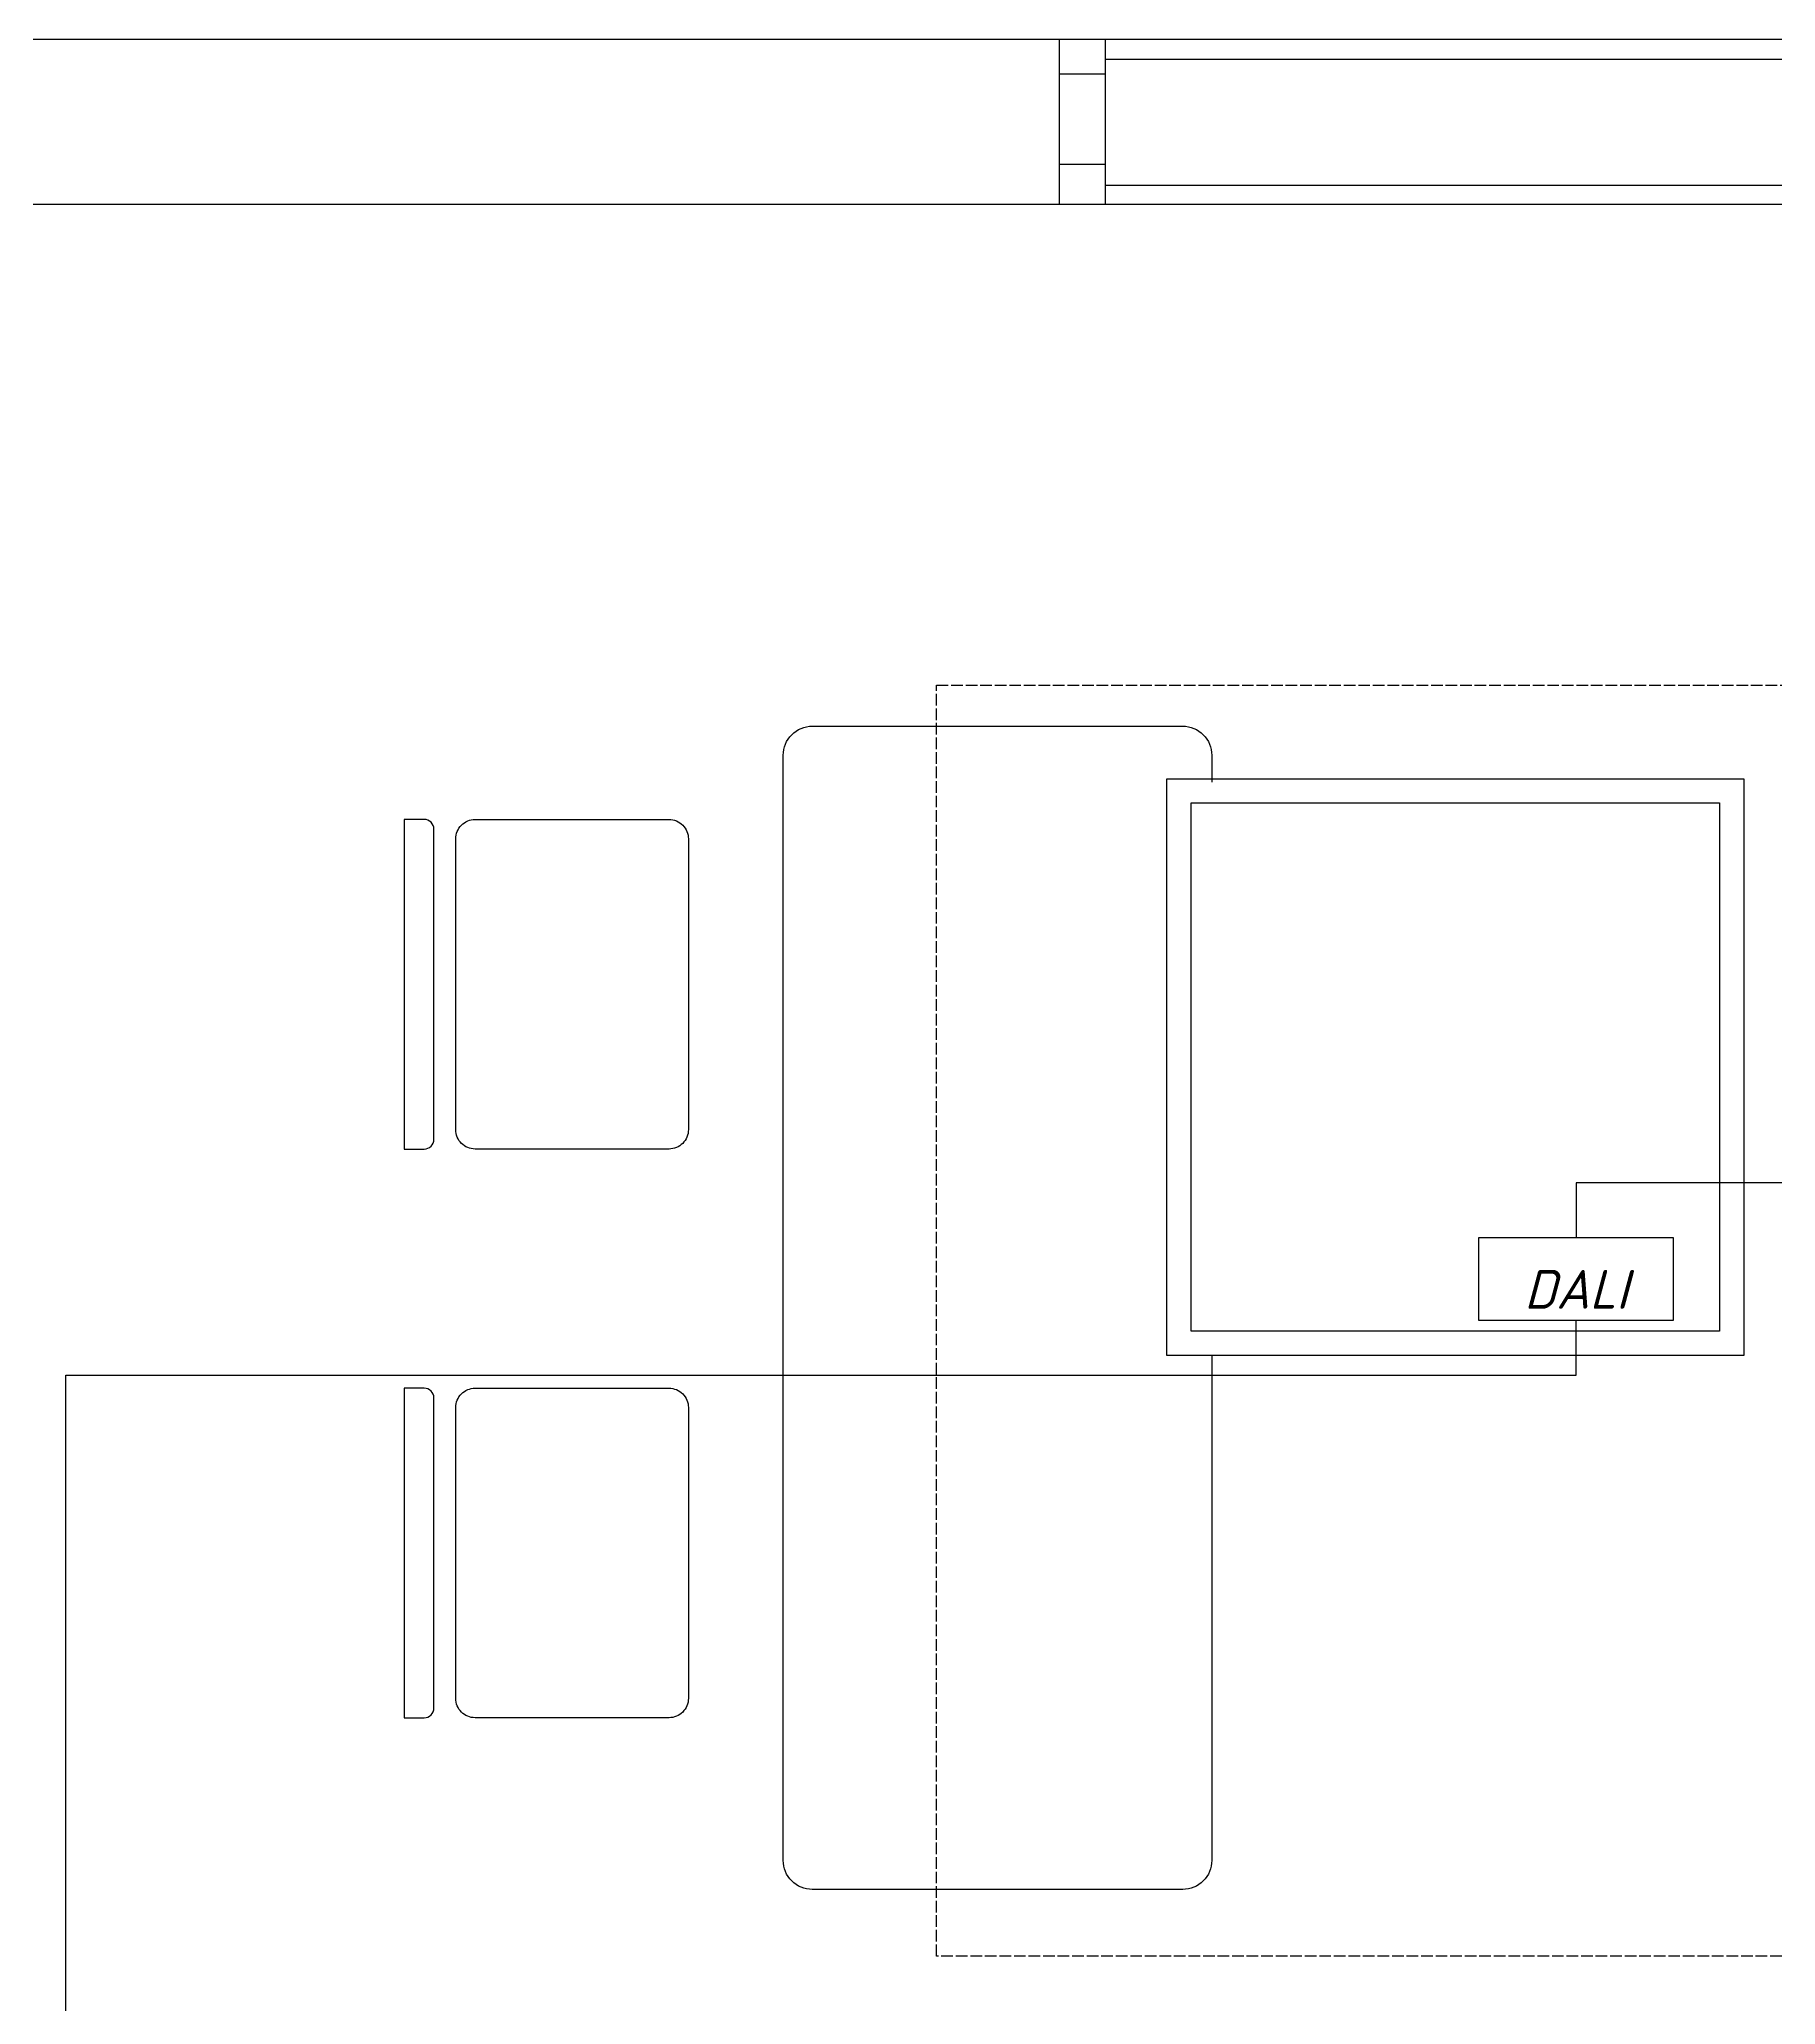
# Model space of a CAD drawing. Header units: millimetres. Extents: x -4896 to 62463, y -11301 to 6998.
# Drawn here: x -151 to 1640, y 1453 to 3481 of the extents above; entities that cross this region are included whole.
import ezdxf

# ---------------------------------------------------------------- set-up
doc = ezdxf.new("R2010")
doc.units = ezdxf.units.MM
doc.linetypes.add('ACAD_ISO02W100', pattern=[15, 12, -3])
doc.layers.add('Рамка', color=250, linetype='Continuous')
doc.styles.add('Мой новый', font='isocpeur.ttf', dxfattribs={"width": 0.955, "oblique": 15})

# ---------------------------------------------------------------- blocks, each defined once
blk = doc.blocks.new('DALI_драйвер светильника')
at = {"layer": 'Рамка', "color": 3}
blk.add_lwpolyline([(-100.2, 42.7), (100.2, 42.7), (100.2, -42.7), (-100.2, -42.7)], close=True, dxfattribs=at)
at = {"layer": 'Рамка', "color": 3, "insert": (-100.2, 42.7), "char_height": 4, "width": 200.467, "attachment_point": 1, "style": 'Мой новый'}
blk.add_mtext('\\pxqc;\\P\\P\\P\\P\\P{\\H10x;DALI}', dxfattribs=at)

msp = doc.modelspace()

# ---------------------------------------------------------------- linework, layer by layer
at = {"layer": 'Рамка', "color": 4}
for p, q in [((901.6, 3310.6), (901.6, 3480.6)), ((949, 3310.6), (949, 3480.6)), ((949, 3460.2), (1921, 3460.2)), ((901.6, 3445.1), (949, 3445.1)), ((901.6, 3351.6), (949, 3351.6)), ((949, 3330), (1921, 3330))]:
    msp.add_line(p, q, dxfattribs=at)
at = {"layer": 'Рамка'}
for points in [[(5870.6, -1570.3), (-573.7, -1570.3), (-573.7, 3480.6), (8443.9, 3480.6), (8443.9, -1570.3), (6886.6, -1570.3)], [(5870.6, -1400.3), (-403.7, -1400.3), (-403.7, 3310.6), (8273.9, 3310.6), (8273.9, -1400.3), (6886.6, -1400.3)]]:
    msp.add_lwpolyline(points, dxfattribs=at)
at = {"layer": 'Рамка', "color": 5, "linetype": 'ACAD_ISO02W100'}
msp.add_lwpolyline([(774.8, 2814.2), (7811.6, 2814.2), (7811.6, 1503.3), (774.8, 1503.3)], close=True, dxfattribs=at)
at = {"layer": 'Рамка', "color": 241, "true_color": 0xf7abae}
msp.add_lwpolyline([(1058.6, 2122.8), (1058.6, 1602, -0.414214), (1028.6, 1572), (646.5, 1572, -0.414214), (616.5, 1602), (616.5, 2742, -0.414214), (646.5, 2772), (1028.6, 2772, -0.414214), (1058.6, 2742), (1058.6, 2714.3)], format="xyb", dxfattribs=at)
at = {"layer": 'Рамка'}
for points in [[(1012.4, 2717.8), (1607.4, 2717.8), (1607.4, 2122.8), (1012.4, 2122.8)], [(1037.4, 2692.8), (1582.4, 2692.8), (1582.4, 2147.8), (1037.4, 2147.8)]]:
    msp.add_lwpolyline(points, close=True, dxfattribs=at)
at = {"layer": 'Рамка', "color": 241, "true_color": 0xf7abae}
for points in [[(246.2, 2675.8), (225.6, 2675.8), (225.6, 2335.8), (246.2, 2335.8, 0.414214), (256.2, 2345.8), (256.2, 2665.8, 0.414214)], [(518.7, 2655.8), (518.7, 2355.8, -0.414214), (498.7, 2335.8), (298.7, 2335.8, -0.414214), (278.7, 2355.8), (278.7, 2655.8, -0.414214), (298.7, 2675.8), (498.7, 2675.8, -0.414214)], [(246.2, 2089.1), (225.6, 2089.1), (225.6, 1749.1), (246.2, 1749.1, 0.414214), (256.2, 1759.1), (256.2, 2079.1, 0.414214)], [(518.7, 2069.1), (518.7, 1769.1, -0.414214), (498.7, 1749.1), (298.7, 1749.1, -0.414214), (278.7, 1769.1), (278.7, 2069.1, -0.414214), (298.7, 2089.1), (498.7, 2089.1, -0.414214)]]:
    msp.add_lwpolyline(points, format="xyb", close=True, dxfattribs=at)
at = {"layer": 'Рамка', "color": 3}
msp.add_lwpolyline([(2624.4, 2244.4), (2562.2, 2300.9), (1434.4, 2300.9), (1434.4, 2244.4)], dxfattribs=at)
at = {"layer": 'Рамка', "color": 6}
msp.add_lwpolyline([(-123.6, -1893.6), (-123.6, 2102.4), (1434.4, 2102.4), (1434.4, 2159)], dxfattribs=at)

# ---------------------------------------------------------------- block references
at = {"layer": 'Рамка'}
msp.add_blockref('DALI_драйвер светильника', (1434.4, 2201.7), dxfattribs=at)

doc.saveas('drawing.dxf')
